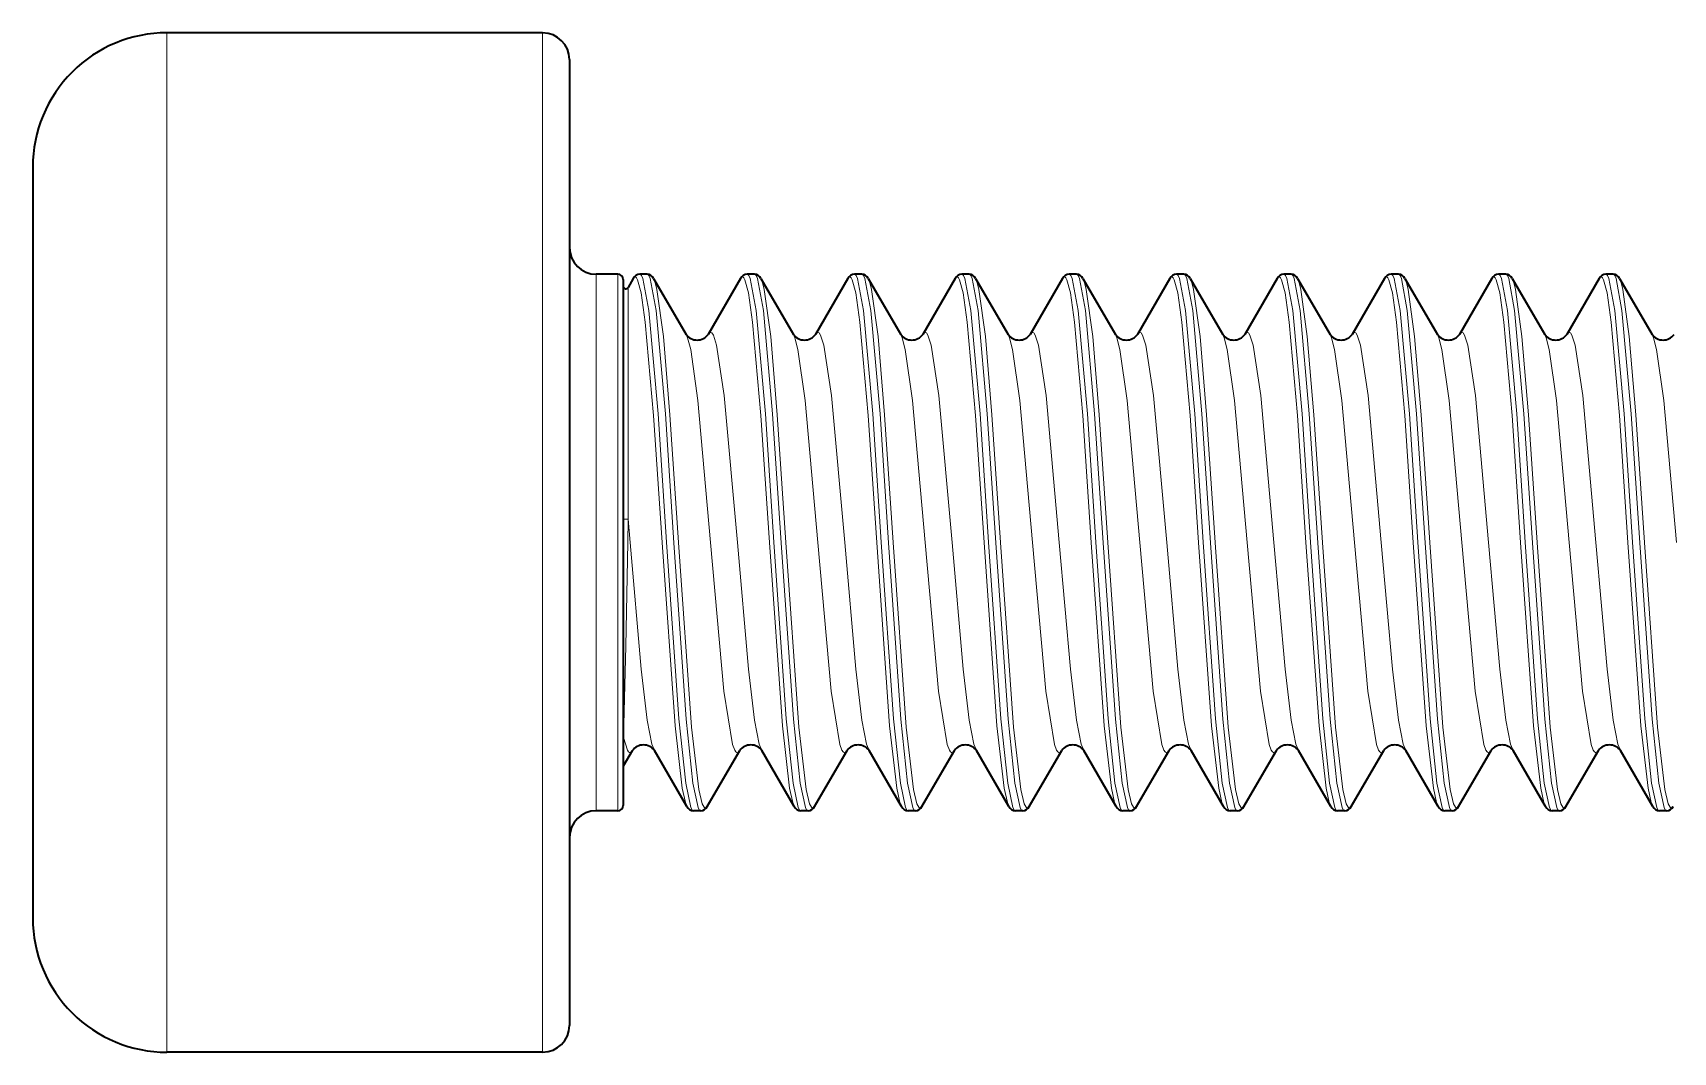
# Model space of a CAD drawing. Extents: x 386 to 1090, y 188 to 736.
# Drawn here: x 543.81 to 549.92, y 236.83 to 240.63 of the extents above; entities that cross this region are included whole.
import ezdxf

# ---------------------------------------------------------------- set-up
doc = ezdxf.new("R2010")
doc.units = 0

msp = doc.modelspace()

# ---------------------------------------------------------------- linework, layer by layer
at = {"color": 7, "lineweight": 13, "ltscale": 0.024727}
for p, q in [((544.3114, 240.6316), (544.3114, 239.6425)), ((545.7114, 240.6316), (545.7114, 239.6425))]:
    msp.add_line(p, q, dxfattribs=at)
at = {"color": 7, "lineweight": 35, "ltscale": 0.035001}
for p, q in [((545.7114, 240.6316), (544.3114, 240.6316)), ((545.7114, 236.8316), (544.3114, 236.8316))]:
    msp.add_line(p, q, dxfattribs=at)
at = {"color": 7, "lineweight": 35, "ltscale": 0.023426}
msp.add_line((545.8114, 240.5316), (545.8114, 239.5945), dxfattribs=at)
at = {"color": 7, "lineweight": 35, "ltscale": 0.01822}
msp.add_line((543.8114, 240.1316), (543.8114, 239.4028), dxfattribs=at)
at = {"color": 7, "lineweight": 13, "ltscale": 0.013015}
for p, q in [((545.9114, 239.7316), (545.9114, 239.211)), ((545.9914, 239.7316), (545.9914, 239.211))]:
    msp.add_line(p, q, dxfattribs=at)
at = {"color": 7, "lineweight": 35, "ltscale": 0.001999}
for p, q in [((545.9914, 239.7316), (545.9114, 239.7316)), ((545.9914, 237.7316), (545.9114, 237.7316))]:
    msp.add_line(p, q, dxfattribs=at)
at = {"color": 7, "lineweight": 35, "ltscale": 0.012754}
msp.add_line((546.0114, 239.7116), (546.0114, 239.2014), dxfattribs=at)
at = {"color": 7, "lineweight": 35, "ltscale": 0.000957545}
msp.add_line((546.0493, 239.7155), (546.0301, 239.6824), dxfattribs=at)
at = {"color": 7, "lineweight": 35, "ltscale": 0.000671387}
for p, q in [((546.1006, 239.7316), (546.0737, 239.7316)), ((546.9006, 239.7316), (546.8737, 239.7316)), ((547.7006, 239.7316), (547.6737, 239.7316)), ((548.1006, 239.7316), (548.0737, 239.7316)), ((548.9006, 239.7316), (548.8737, 239.7316)), ((549.7006, 239.7316), (549.6737, 239.7316)), ((546.7006, 237.7316), (546.6737, 237.7316)), ((547.1006, 237.7316), (547.0737, 237.7316)), ((547.9006, 237.7316), (547.8737, 237.7316)), ((548.7006, 237.7316), (548.6737, 237.7316)), ((549.1006, 237.7316), (549.0737, 237.7316)), ((549.9006, 237.7316), (549.8737, 237.7316))]:
    msp.add_line(p, q, dxfattribs=at)
at = {"color": 7, "lineweight": 35, "ltscale": 0.006017}
for p, q in [((546.125, 239.7155), (546.246, 239.5074)), ((546.525, 239.7155), (546.6461, 239.5074)), ((546.8493, 239.7155), (546.7283, 239.5074)), ((546.925, 239.7155), (547.046, 239.5074)), ((547.325, 239.7155), (547.446, 239.5074)), ((547.6493, 239.7155), (547.5283, 239.5074)), ((548.125, 239.7155), (548.246, 239.5074)), ((548.525, 239.7155), (548.6461, 239.5074)), ((548.8493, 239.7155), (548.7283, 239.5074)), ((548.925, 239.7155), (549.046, 239.5074)), ((549.325, 239.7155), (549.446, 239.5074)), ((549.6493, 239.7155), (549.5283, 239.5074)), ((546.325, 237.7477), (546.446, 237.9557)), ((546.6493, 237.7477), (546.5283, 237.9557)), ((547.125, 237.7477), (547.246, 237.9557)), ((547.525, 237.7477), (547.6461, 237.9557)), ((547.8493, 237.7477), (547.7283, 237.9557)), ((547.925, 237.7477), (548.046, 237.9557)), ((548.325, 237.7477), (548.446, 237.9557)), ((548.6493, 237.7477), (548.5283, 237.9557)), ((549.125, 237.7477), (549.246, 237.9557)), ((549.525, 237.7477), (549.6461, 237.9557)), ((549.8493, 237.7477), (549.7283, 237.9557))]:
    msp.add_line(p, q, dxfattribs=at)
at = {"color": 7, "lineweight": 35, "ltscale": 0.006018}
for p, q in [((546.4493, 239.7155), (546.3282, 239.5074)), ((547.2493, 239.7155), (547.1282, 239.5074)), ((547.725, 239.7155), (547.8461, 239.5074)), ((548.0493, 239.7155), (547.9282, 239.5074)), ((548.4493, 239.7155), (548.3282, 239.5074)), ((549.2493, 239.7155), (549.1282, 239.5074)), ((549.725, 239.7155), (549.8461, 239.5074)), ((546.2493, 237.7477), (546.1282, 237.9557)), ((546.725, 237.7477), (546.8461, 237.9557)), ((547.0493, 237.7477), (546.9282, 237.9557)), ((547.4493, 237.7477), (547.3282, 237.9557)), ((548.2493, 237.7477), (548.1282, 237.9557)), ((548.725, 237.7477), (548.8461, 237.9557)), ((549.0493, 237.7477), (548.9282, 237.9557)), ((549.4493, 237.7477), (549.3282, 237.9557))]:
    msp.add_line(p, q, dxfattribs=at)
at = {"color": 7, "lineweight": 35, "ltscale": 0.000669861}
for p, q in [((546.5005, 239.7316), (546.4738, 239.7316)), ((547.3005, 239.7316), (547.2737, 239.7316)), ((548.5005, 239.7316), (548.4738, 239.7316)), ((549.3005, 239.7316), (549.2737, 239.7316)), ((546.3005, 237.7316), (546.2737, 237.7316)), ((547.5005, 237.7316), (547.4738, 237.7316)), ((548.3005, 237.7316), (548.2737, 237.7316)), ((549.5005, 237.7316), (549.4738, 237.7316))]:
    msp.add_line(p, q, dxfattribs=at)
at = {"color": 7, "lineweight": 13, "ltscale": 0.021591}
msp.add_line((546.0301, 239.6824), (546.03, 238.8187), dxfattribs=at)
at = {"color": 7, "lineweight": 13, "ltscale": 0.070273}
for p, q in [((544.3114, 239.6425), (544.3114, 236.8316)), ((545.7114, 239.6425), (545.7114, 236.8316))]:
    msp.add_line(p, q, dxfattribs=at)
at = {"color": 7, "lineweight": 35, "ltscale": 0.066574}
msp.add_line((545.8114, 239.5945), (545.8114, 236.9316), dxfattribs=at)
at = {"color": 7, "lineweight": 35, "ltscale": 0.05178}
msp.add_line((543.8114, 239.4028), (543.8114, 237.3316), dxfattribs=at)
at = {"color": 7, "lineweight": 13, "ltscale": 0.036985}
for p, q in [((545.9114, 239.211), (545.9114, 237.7316)), ((545.9914, 239.211), (545.9914, 237.7316))]:
    msp.add_line(p, q, dxfattribs=at)
at = {"color": 7, "lineweight": 35, "ltscale": 0.036246}
msp.add_line((546.0114, 239.2014), (546.0114, 237.7516), dxfattribs=at)
at = {"color": 7, "lineweight": 13, "ltscale": 0.011867}
for p, q in [((546.1246, 239.2052), (546.1564, 238.7316)), ((546.5246, 239.2052), (546.5564, 238.7316)), ((546.9246, 239.2052), (546.9564, 238.7316)), ((547.3246, 239.2052), (547.3564, 238.7316)), ((547.7246, 239.2052), (547.7563, 238.7316)), ((548.1246, 239.2052), (548.1564, 238.7316)), ((548.5246, 239.2052), (548.5564, 238.7316)), ((548.9246, 239.2052), (548.9564, 238.7316)), ((549.3246, 239.2052), (549.3564, 238.7316)), ((549.7246, 239.2052), (549.7563, 238.7316))]:
    msp.add_line(p, q, dxfattribs=at)
at = {"color": 7, "lineweight": 13, "ltscale": 0.011983}
for p, q in [((546.1419, 239.211), (546.1736, 238.7327)), ((546.5419, 239.211), (546.5737, 238.7327)), ((546.9419, 239.211), (546.9736, 238.7327)), ((547.3419, 239.211), (547.3737, 238.7327)), ((548.1419, 239.211), (548.1736, 238.7327)), ((548.5419, 239.211), (548.5737, 238.7327)), ((548.9419, 239.211), (548.9736, 238.7327)), ((549.3419, 239.211), (549.3737, 238.7327))]:
    msp.add_line(p, q, dxfattribs=at)
at = {"color": 7, "lineweight": 13, "ltscale": 0.01204}
for p, q in [((546.1688, 239.211), (546.2006, 238.7304)), ((546.5687, 239.211), (546.6006, 238.7304)), ((546.9688, 239.211), (547.0006, 238.7304)), ((547.3687, 239.211), (547.4006, 238.7304)), ((547.7687, 239.211), (547.8007, 238.7304)), ((548.1688, 239.211), (548.2006, 238.7304)), ((548.5687, 239.211), (548.6006, 238.7304)), ((548.9688, 239.211), (549.0006, 238.7304)), ((549.3687, 239.211), (549.4006, 238.7304)), ((549.7687, 239.211), (549.8007, 238.7304))]:
    msp.add_line(p, q, dxfattribs=at)
at = {"color": 7, "lineweight": 13, "ltscale": 0.011917}
for p, q in [((546.186, 239.2072), (546.218, 238.7316)), ((546.5861, 239.2072), (546.6179, 238.7316)), ((546.986, 239.2072), (547.0179, 238.7316)), ((547.386, 239.2072), (547.418, 238.7316)), ((547.786, 239.2072), (547.8179, 238.7316)), ((548.186, 239.2072), (548.218, 238.7316)), ((548.5861, 239.2072), (548.6179, 238.7316)), ((548.986, 239.2072), (549.0179, 238.7316)), ((549.386, 239.2072), (549.418, 238.7316)), ((549.786, 239.2072), (549.8179, 238.7316))]:
    msp.add_line(p, q, dxfattribs=at)
at = {"color": 7, "lineweight": 13, "ltscale": 0.011984}
for p, q in [((547.7419, 239.211), (547.7737, 238.7327)), ((549.7419, 239.211), (549.7737, 238.7327))]:
    msp.add_line(p, q, dxfattribs=at)
at = {"color": 7, "lineweight": 13, "ltscale": 0.000465409}
msp.add_line((546.03, 238.8187), (546.0114, 238.8186), dxfattribs=at)
at = {"color": 7, "lineweight": 13, "ltscale": 0.002179}
msp.add_line((546.03, 238.8187), (546.0286, 238.7316), dxfattribs=at)
at = {"color": 7, "lineweight": 13, "ltscale": 0.002186}
msp.add_line((546.0372, 238.7316), (546.03, 238.8187), dxfattribs=at)
at = {"color": 7, "lineweight": 13, "ltscale": 0.009672}
msp.add_line((546.0286, 238.7316), (546.0214, 238.3448), dxfattribs=at)
at = {"color": 7, "lineweight": 13, "ltscale": 0.008501}
msp.add_line((546.0214, 238.3448), (546.0128, 238.0048), dxfattribs=at)
at = {"color": 7, "lineweight": 13, "ltscale": 0.000114148}
msp.add_line((546.0128, 238.0048), (546.0114, 238.0005), dxfattribs=at)
at = {"color": 7, "lineweight": 13, "ltscale": 0.002655}
msp.add_line((546.0128, 238.0048), (546.0128, 237.8986), dxfattribs=at)
at = {"color": 7, "lineweight": 35, "ltscale": 0.001653}
msp.add_line((546.0128, 237.8986), (546.0461, 237.9557), dxfattribs=at)
at = {"color": 7, "lineweight": 13}
for points in [[(546.0493, 239.7155), (546.0536, 239.7207), (546.0558, 239.7215), (546.0575, 239.7214), (546.0591, 239.7207), (546.0613, 239.7186), (546.0656, 239.7112), (546.0784, 239.6626), (546.0941, 239.5527), (546.1246, 239.2052)], [(546.0737, 239.7316), (546.075, 239.7314), (546.0776, 239.7298), (546.0801, 239.7266), (546.0851, 239.7155), (546.1072, 239.5961), (546.1419, 239.211)], [(546.1006, 239.7316), (546.1019, 239.7314), (546.1044, 239.7298), (546.1069, 239.7266), (546.112, 239.7155), (546.1341, 239.5962), (546.1688, 239.211)], [(546.125, 239.7155), (546.1292, 239.7061), (546.1375, 239.6751), (546.1614, 239.4997), (546.186, 239.2072)], [(546.4493, 239.7155), (546.4537, 239.7207), (546.4558, 239.7215), (546.4575, 239.7214), (546.4591, 239.7207), (546.4613, 239.7186), (546.4656, 239.7112), (546.4785, 239.6626), (546.4941, 239.5527), (546.5246, 239.2052)], [(546.4738, 239.7316), (546.475, 239.7314), (546.4775, 239.7298), (546.4801, 239.7266), (546.4852, 239.7155), (546.5073, 239.5962), (546.5419, 239.211)], [(546.5005, 239.7316), (546.5018, 239.7314), (546.5044, 239.7298), (546.507, 239.7266), (546.512, 239.7155), (546.5341, 239.5962), (546.5687, 239.211)], [(546.525, 239.7155), (546.5292, 239.7061), (546.5375, 239.6751), (546.5614, 239.4997), (546.5861, 239.2072)], [(546.8493, 239.7155), (546.8536, 239.7207), (546.8558, 239.7215), (546.8575, 239.7214), (546.8591, 239.7207), (546.8613, 239.7186), (546.8656, 239.7112), (546.8785, 239.6626), (546.8941, 239.5527), (546.9246, 239.2052)], [(546.8737, 239.7316), (546.875, 239.7314), (546.8776, 239.7298), (546.8801, 239.7266), (546.8851, 239.7155), (546.9072, 239.5962), (546.9419, 239.211)], [(546.9006, 239.7316), (546.9019, 239.7314), (546.9044, 239.7298), (546.9069, 239.7266), (546.912, 239.7155), (546.9341, 239.5962), (546.9688, 239.211)], [(546.925, 239.7155), (546.9292, 239.7061), (546.9375, 239.6751), (546.9614, 239.4997), (546.986, 239.2072)], [(547.2493, 239.7155), (547.2537, 239.7207), (547.2559, 239.7215), (547.2574, 239.7214), (547.2591, 239.7207), (547.2613, 239.7186), (547.2656, 239.7112), (547.2784, 239.6626), (547.2941, 239.5527), (547.3246, 239.2052)], [(547.2737, 239.7316), (547.275, 239.7314), (547.2775, 239.7298), (547.2801, 239.7266), (547.2852, 239.7155), (547.3073, 239.5962), (547.3419, 239.211)], [(547.3005, 239.7316), (547.3018, 239.7314), (547.3044, 239.7298), (547.3069, 239.7266), (547.312, 239.7155), (547.3341, 239.5962), (547.3687, 239.211)], [(547.325, 239.7155), (547.3292, 239.7061), (547.3375, 239.6751), (547.3614, 239.4997), (547.386, 239.2072)], [(547.6493, 239.7155), (547.6537, 239.7207), (547.6558, 239.7215), (547.6575, 239.7214), (547.6591, 239.7207), (547.6613, 239.7186), (547.6656, 239.7112), (547.6785, 239.6626), (547.6941, 239.5527), (547.7246, 239.2052)], [(547.6737, 239.7316), (547.675, 239.7314), (547.6776, 239.7298), (547.6801, 239.7266), (547.6852, 239.7155), (547.7073, 239.5962), (547.7419, 239.211)], [(547.7006, 239.7316), (547.7018, 239.7314), (547.7044, 239.7298), (547.7069, 239.7266), (547.712, 239.7155), (547.7341, 239.5962), (547.7687, 239.211)], [(547.725, 239.7155), (547.7292, 239.7061), (547.7375, 239.6751), (547.7614, 239.4997), (547.786, 239.2072)], [(548.0493, 239.7155), (548.0536, 239.7207), (548.0558, 239.7215), (548.0575, 239.7214), (548.0591, 239.7207), (548.0613, 239.7186), (548.0656, 239.7112), (548.0784, 239.6626), (548.0941, 239.5527), (548.1246, 239.2052)], [(548.0737, 239.7316), (548.075, 239.7314), (548.0776, 239.7298), (548.0801, 239.7266), (548.0851, 239.7155), (548.1072, 239.5962), (548.1419, 239.211)], [(548.1006, 239.7316), (548.1019, 239.7314), (548.1044, 239.7298), (548.1069, 239.7266), (548.112, 239.7155), (548.1341, 239.5962), (548.1688, 239.211)], [(548.125, 239.7155), (548.1292, 239.7061), (548.1375, 239.6751), (548.1614, 239.4997), (548.186, 239.2072)], [(548.4493, 239.7155), (548.4537, 239.7207), (548.4558, 239.7215), (548.4575, 239.7214), (548.4591, 239.7207), (548.4613, 239.7186), (548.4656, 239.7112), (548.4785, 239.6626), (548.4941, 239.5527), (548.5246, 239.2052)], [(548.4738, 239.7316), (548.475, 239.7314), (548.4775, 239.7298), (548.4801, 239.7266), (548.4852, 239.7155), (548.5073, 239.5962), (548.5419, 239.211)], [(548.5005, 239.7316), (548.5018, 239.7314), (548.5044, 239.7298), (548.507, 239.7266), (548.512, 239.7155), (548.5341, 239.5962), (548.5687, 239.211)], [(548.525, 239.7155), (548.5292, 239.7061), (548.5375, 239.6751), (548.5614, 239.4997), (548.5861, 239.2072)], [(548.8493, 239.7155), (548.8536, 239.7207), (548.8558, 239.7215), (548.8575, 239.7214), (548.8591, 239.7207), (548.8613, 239.7186), (548.8656, 239.7112), (548.8785, 239.6626), (548.8941, 239.5527), (548.9246, 239.2052)], [(548.8737, 239.7316), (548.875, 239.7314), (548.8776, 239.7298), (548.8801, 239.7266), (548.8851, 239.7155), (548.9072, 239.5962), (548.9419, 239.211)], [(548.9006, 239.7316), (548.9019, 239.7314), (548.9044, 239.7298), (548.9069, 239.7266), (548.912, 239.7155), (548.9341, 239.5962), (548.9688, 239.211)], [(548.925, 239.7155), (548.9292, 239.7061), (548.9375, 239.6751), (548.9614, 239.4997), (548.986, 239.2072)], [(549.2493, 239.7155), (549.2537, 239.7207), (549.2559, 239.7215), (549.2574, 239.7214), (549.2591, 239.7207), (549.2613, 239.7186), (549.2656, 239.7112), (549.2784, 239.6626), (549.2941, 239.5527), (549.3246, 239.2052)], [(549.2737, 239.7316), (549.275, 239.7314), (549.2775, 239.7298), (549.2801, 239.7266), (549.2852, 239.7155), (549.3073, 239.5962), (549.3419, 239.211)], [(549.3005, 239.7316), (549.3018, 239.7314), (549.3044, 239.7298), (549.3069, 239.7266), (549.312, 239.7155), (549.3341, 239.5962), (549.3687, 239.211)], [(549.325, 239.7155), (549.3292, 239.7061), (549.3375, 239.6751), (549.3614, 239.4997), (549.386, 239.2072)], [(549.6493, 239.7155), (549.6537, 239.7207), (549.6558, 239.7215), (549.6575, 239.7214), (549.6591, 239.7207), (549.6613, 239.7186), (549.6656, 239.7112), (549.6785, 239.6626), (549.6941, 239.5527), (549.7246, 239.2052)], [(549.6737, 239.7316), (549.675, 239.7314), (549.6776, 239.7298), (549.6801, 239.7266), (549.6852, 239.7155), (549.7073, 239.5962), (549.7419, 239.211)], [(549.7006, 239.7316), (549.7018, 239.7314), (549.7044, 239.7298), (549.7069, 239.7266), (549.712, 239.7155), (549.7341, 239.5962), (549.7687, 239.211)], [(549.725, 239.7155), (549.7292, 239.7061), (549.7375, 239.6751), (549.7614, 239.4997), (549.786, 239.2072)], [(546.3372, 238.7316), (546.29, 239.2604), (546.2632, 239.4506), (546.2518, 239.4943), (546.246, 239.5074)], [(546.4371, 238.7316), (546.3878, 239.28), (546.3595, 239.4673), (546.3477, 239.5045), (546.3416, 239.5132), (546.3386, 239.5149), (546.3355, 239.5148), (546.3325, 239.5129), (546.3282, 239.5074)], [(546.7372, 238.7316), (546.69, 239.2604), (546.6631, 239.4506), (546.6519, 239.4943), (546.6461, 239.5074)], [(546.8372, 238.7316), (546.7878, 239.28), (546.7595, 239.4673), (546.7476, 239.5045), (546.7416, 239.5132), (546.7385, 239.5149), (546.7355, 239.5148), (546.7324, 239.5129), (546.7283, 239.5074)], [(547.1371, 238.7316), (547.09, 239.2604), (547.0632, 239.4506), (547.0519, 239.4943), (547.046, 239.5074)], [(547.2372, 238.7316), (547.1878, 239.28), (547.1595, 239.4673), (547.1476, 239.5045), (547.1416, 239.5132), (547.1385, 239.5149), (547.1355, 239.5148), (547.1324, 239.5129), (547.1282, 239.5074)], [(547.5372, 238.7316), (547.49, 239.2604), (547.4631, 239.4506), (547.4518, 239.4943), (547.446, 239.5074)], [(547.6371, 238.7316), (547.5878, 239.28), (547.5595, 239.4673), (547.5476, 239.5045), (547.5416, 239.5132), (547.5386, 239.5149), (547.5355, 239.5148), (547.5325, 239.5129), (547.5283, 239.5074)], [(547.9371, 238.7316), (547.89, 239.2604), (547.8632, 239.4506), (547.8519, 239.4943), (547.8461, 239.5074)], [(548.0372, 238.7316), (547.9878, 239.28), (547.9595, 239.4673), (547.9476, 239.5045), (547.9416, 239.5132), (547.9385, 239.5149), (547.9355, 239.5148), (547.9324, 239.5129), (547.9282, 239.5074)], [(548.3372, 238.7316), (548.29, 239.2604), (548.2632, 239.4506), (548.2518, 239.4943), (548.246, 239.5074)], [(548.4371, 238.7316), (548.3878, 239.28), (548.3595, 239.4673), (548.3477, 239.5045), (548.3416, 239.5132), (548.3386, 239.5149), (548.3355, 239.5148), (548.3325, 239.5129), (548.3282, 239.5074)], [(548.7372, 238.7316), (548.69, 239.2604), (548.6631, 239.4506), (548.6519, 239.4943), (548.6461, 239.5074)], [(548.8372, 238.7316), (548.7878, 239.28), (548.7595, 239.4673), (548.7476, 239.5045), (548.7416, 239.5132), (548.7385, 239.5149), (548.7355, 239.5148), (548.7324, 239.5129), (548.7283, 239.5074)], [(549.1371, 238.7316), (549.09, 239.2604), (549.0632, 239.4506), (549.0519, 239.4943), (549.046, 239.5074)], [(549.2372, 238.7316), (549.1878, 239.28), (549.1595, 239.4673), (549.1476, 239.5045), (549.1416, 239.5132), (549.1385, 239.5149), (549.1355, 239.5148), (549.1324, 239.5129), (549.1282, 239.5074)], [(549.5372, 238.7316), (549.49, 239.2604), (549.4631, 239.4506), (549.4518, 239.4943), (549.446, 239.5074)], [(549.6371, 238.7316), (549.5878, 239.28), (549.5595, 239.4673), (549.5476, 239.5045), (549.5416, 239.5132), (549.5386, 239.5149), (549.5355, 239.5148), (549.5325, 239.5129), (549.5283, 239.5074)], [(549.9371, 238.7316), (549.89, 239.2604), (549.8632, 239.4506), (549.8519, 239.4943), (549.8461, 239.5074)], [(546.1282, 237.9557), (546.119, 237.9799), (546.1012, 238.0696), (546.0783, 238.2594), (546.0372, 238.7316)], [(546.1564, 238.7316), (546.2048, 238.0487), (546.2316, 237.8155), (546.2433, 237.7622), (546.2493, 237.7477)], [(546.1736, 238.7327), (546.2195, 238.0737), (546.2446, 237.8344), (546.2639, 237.7436), (546.2682, 237.7353), (546.2704, 237.7329), (546.2726, 237.7317), (546.2737, 237.7316)], [(546.2006, 238.7304), (546.2463, 238.0728), (546.2715, 237.8341), (546.2907, 237.7435), (546.2951, 237.7353), (546.2973, 237.7329), (546.2994, 237.7317), (546.3005, 237.7316)], [(546.218, 238.7316), (546.2668, 238.0435), (546.2939, 237.8112), (546.3066, 237.7572), (546.3131, 237.7445), (546.3163, 237.7419), (546.3196, 237.7419), (546.3228, 237.7445), (546.325, 237.7477)], [(546.446, 237.9557), (546.4421, 237.9504), (546.4401, 237.9489), (546.4371, 237.9481), (546.4351, 237.9485), (546.4312, 237.9516), (546.4272, 237.9577), (546.4193, 237.9786), (546.3872, 238.1769), (546.3372, 238.7316)], [(546.5283, 237.9557), (546.5189, 237.9799), (546.5012, 238.0696), (546.4783, 238.2594), (546.4371, 238.7316)], [(546.5564, 238.7316), (546.6049, 238.0487), (546.6316, 237.8155), (546.6434, 237.7622), (546.6493, 237.7477)], [(546.5737, 238.7327), (546.6194, 238.0737), (546.6446, 237.8344), (546.6639, 237.7436), (546.6682, 237.7353), (546.6704, 237.7329), (546.6726, 237.7317), (546.6737, 237.7316)], [(546.6006, 238.7304), (546.6464, 238.0728), (546.6715, 237.8341), (546.6907, 237.7435), (546.6951, 237.7353), (546.6973, 237.7329), (546.6995, 237.7317), (546.7006, 237.7316)], [(546.6179, 238.7316), (546.6669, 238.0435), (546.6939, 237.8112), (546.7066, 237.7572), (546.7131, 237.7445), (546.7163, 237.7419), (546.7195, 237.7419), (546.7228, 237.7445), (546.725, 237.7477)], [(546.8461, 237.9557), (546.8421, 237.9504), (546.8401, 237.9489), (546.8371, 237.9481), (546.8351, 237.9485), (546.8311, 237.9516), (546.8271, 237.9577), (546.8193, 237.9786), (546.7872, 238.1769), (546.7372, 238.7316)], [(546.9282, 237.9557), (546.9189, 237.9799), (546.9012, 238.0696), (546.8784, 238.2594), (546.8372, 238.7316)], [(546.9564, 238.7316), (547.0048, 238.0487), (547.0316, 237.8155), (547.0433, 237.7622), (547.0493, 237.7477)], [(546.9736, 238.7327), (547.0195, 238.0737), (547.0446, 237.8344), (547.0638, 237.7436), (547.0682, 237.7353), (547.0704, 237.7329), (547.0726, 237.7317), (547.0737, 237.7316)], [(547.0006, 238.7304), (547.0464, 238.0728), (547.0715, 237.8341), (547.0907, 237.7435), (547.0951, 237.7353), (547.0973, 237.7329), (547.0995, 237.7317), (547.1006, 237.7316)], [(547.0179, 238.7316), (547.0669, 238.0435), (547.0939, 237.8112), (547.1066, 237.7572), (547.1131, 237.7445), (547.1163, 237.7419), (547.1196, 237.7419), (547.1228, 237.7445), (547.125, 237.7477)], [(547.246, 237.9557), (547.2421, 237.9504), (547.2401, 237.9489), (547.2371, 237.9481), (547.2351, 237.9485), (547.2311, 237.9516), (547.2272, 237.9577), (547.2194, 237.9786), (547.1873, 238.1769), (547.1371, 238.7316)], [(547.3282, 237.9557), (547.319, 237.9799), (547.3012, 238.0696), (547.2783, 238.2594), (547.2372, 238.7316)], [(547.3564, 238.7316), (547.4048, 238.0487), (547.4316, 237.8155), (547.4434, 237.7622), (547.4493, 237.7477)], [(547.3737, 238.7327), (547.4194, 238.0737), (547.4446, 237.8344), (547.4639, 237.7436), (547.4683, 237.7353), (547.4705, 237.7329), (547.4727, 237.7317), (547.4738, 237.7316)], [(547.4006, 238.7304), (547.4464, 238.0728), (547.4715, 237.8341), (547.4907, 237.7435), (547.4951, 237.7353), (547.4973, 237.7329), (547.4995, 237.7317), (547.5005, 237.7316)], [(547.418, 238.7316), (547.4669, 238.0435), (547.4939, 237.8112), (547.5067, 237.7572), (547.5131, 237.7445), (547.5163, 237.7419), (547.5195, 237.7419), (547.5228, 237.7445), (547.525, 237.7477)], [(547.6461, 237.9557), (547.6421, 237.9504), (547.6401, 237.9489), (547.6371, 237.9481), (547.6351, 237.9485), (547.6311, 237.9516), (547.6272, 237.9577), (547.6193, 237.9786), (547.5872, 238.1769), (547.5372, 238.7316)], [(547.7283, 237.9557), (547.7189, 237.9799), (547.7012, 238.0696), (547.6783, 238.2594), (547.6371, 238.7316)], [(547.7563, 238.7316), (547.8048, 238.0487), (547.8316, 237.8155), (547.8433, 237.7622), (547.8493, 237.7477)], [(547.7737, 238.7327), (547.8195, 238.0737), (547.8446, 237.8344), (547.8639, 237.7436), (547.8682, 237.7353), (547.8704, 237.7329), (547.8726, 237.7317), (547.8737, 237.7316)], [(547.8007, 238.7304), (547.8464, 238.0728), (547.8715, 237.8341), (547.8907, 237.7435), (547.8951, 237.7353), (547.8973, 237.7329), (547.8995, 237.7317), (547.9006, 237.7316)], [(547.8179, 238.7316), (547.8669, 238.0435), (547.8939, 237.8112), (547.9066, 237.7572), (547.9131, 237.7445), (547.9163, 237.7419), (547.9196, 237.7419), (547.9228, 237.7445), (547.925, 237.7477)], [(548.046, 237.9557), (548.0421, 237.9504), (548.0401, 237.9489), (548.0371, 237.9481), (548.0351, 237.9485), (548.0311, 237.9516), (548.0272, 237.9577), (548.0193, 237.9786), (547.9872, 238.1769), (547.9371, 238.7316)], [(548.1282, 237.9557), (548.119, 237.9799), (548.1012, 238.0696), (548.0783, 238.2594), (548.0372, 238.7316)], [(548.1564, 238.7316), (548.2048, 238.0487), (548.2316, 237.8155), (548.2433, 237.7622), (548.2493, 237.7477)], [(548.1736, 238.7327), (548.2195, 238.0737), (548.2446, 237.8344), (548.2639, 237.7436), (548.2682, 237.7353), (548.2704, 237.7329), (548.2726, 237.7317), (548.2737, 237.7316)], [(548.2006, 238.7304), (548.2463, 238.0728), (548.2715, 237.8341), (548.2907, 237.7435), (548.2951, 237.7353), (548.2973, 237.7329), (548.2994, 237.7317), (548.3005, 237.7316)], [(548.218, 238.7316), (548.2668, 238.0435), (548.2939, 237.8112), (548.3066, 237.7572), (548.3131, 237.7445), (548.3163, 237.7419), (548.3196, 237.7419), (548.3228, 237.7445), (548.325, 237.7477)], [(548.446, 237.9557), (548.4421, 237.9504), (548.4401, 237.9489), (548.4371, 237.9481), (548.4351, 237.9485), (548.4312, 237.9516), (548.4272, 237.9577), (548.4193, 237.9786), (548.3872, 238.1769), (548.3372, 238.7316)], [(548.5283, 237.9557), (548.5189, 237.9799), (548.5012, 238.0696), (548.4783, 238.2594), (548.4371, 238.7316)], [(548.5564, 238.7316), (548.6049, 238.0487), (548.6316, 237.8155), (548.6434, 237.7622), (548.6493, 237.7477)], [(548.5737, 238.7327), (548.6194, 238.0737), (548.6446, 237.8344), (548.6639, 237.7436), (548.6682, 237.7353), (548.6704, 237.7329), (548.6726, 237.7317), (548.6737, 237.7316)], [(548.6006, 238.7304), (548.6464, 238.0728), (548.6715, 237.8341), (548.6907, 237.7435), (548.6951, 237.7353), (548.6973, 237.7329), (548.6995, 237.7317), (548.7006, 237.7316)], [(548.6179, 238.7316), (548.6669, 238.0435), (548.6939, 237.8112), (548.7066, 237.7572), (548.7131, 237.7445), (548.7163, 237.7419), (548.7195, 237.7419), (548.7228, 237.7445), (548.725, 237.7477)], [(548.8461, 237.9557), (548.8421, 237.9504), (548.8401, 237.9489), (548.8371, 237.9481), (548.8351, 237.9485), (548.8311, 237.9516), (548.8271, 237.9577), (548.8193, 237.9786), (548.7872, 238.1769), (548.7372, 238.7316)], [(548.9282, 237.9557), (548.9189, 237.9799), (548.9012, 238.0696), (548.8784, 238.2594), (548.8372, 238.7316)], [(548.9564, 238.7316), (549.0048, 238.0487), (549.0316, 237.8155), (549.0433, 237.7622), (549.0493, 237.7477)], [(548.9736, 238.7327), (549.0195, 238.0737), (549.0446, 237.8344), (549.0638, 237.7436), (549.0682, 237.7353), (549.0704, 237.7329), (549.0726, 237.7317), (549.0737, 237.7316)], [(549.0006, 238.7304), (549.0464, 238.0728), (549.0715, 237.8341), (549.0907, 237.7435), (549.0951, 237.7353), (549.0973, 237.7329), (549.0995, 237.7317), (549.1006, 237.7316)], [(549.0179, 238.7316), (549.0669, 238.0435), (549.0939, 237.8112), (549.1066, 237.7572), (549.1131, 237.7445), (549.1163, 237.7419), (549.1196, 237.7419), (549.1228, 237.7445), (549.125, 237.7477)], [(549.246, 237.9557), (549.2421, 237.9504), (549.2401, 237.9489), (549.2371, 237.9481), (549.2351, 237.9485), (549.2311, 237.9516), (549.2272, 237.9577), (549.2194, 237.9786), (549.1873, 238.1769), (549.1371, 238.7316)], [(549.3282, 237.9557), (549.319, 237.9799), (549.3012, 238.0696), (549.2783, 238.2594), (549.2372, 238.7316)], [(549.3564, 238.7316), (549.4048, 238.0487), (549.4316, 237.8155), (549.4434, 237.7622), (549.4493, 237.7477)], [(549.3737, 238.7327), (549.4194, 238.0737), (549.4446, 237.8344), (549.4639, 237.7436), (549.4683, 237.7353), (549.4705, 237.7329), (549.4727, 237.7317), (549.4738, 237.7316)], [(549.4006, 238.7304), (549.4464, 238.0728), (549.4715, 237.8341), (549.4907, 237.7435), (549.4951, 237.7353), (549.4973, 237.7329), (549.4995, 237.7317), (549.5005, 237.7316)], [(549.418, 238.7316), (549.4669, 238.0435), (549.4939, 237.8112), (549.5067, 237.7572), (549.5131, 237.7445), (549.5163, 237.7419), (549.5195, 237.7419), (549.5228, 237.7445), (549.525, 237.7477)], [(549.6461, 237.9557), (549.6421, 237.9504), (549.6401, 237.9489), (549.6371, 237.9481), (549.6351, 237.9485), (549.6311, 237.9516), (549.6272, 237.9577), (549.6193, 237.9786), (549.5872, 238.1769), (549.5372, 238.7316)], [(549.7283, 237.9557), (549.7189, 237.9799), (549.7012, 238.0696), (549.6783, 238.2594), (549.6371, 238.7316)], [(549.7563, 238.7316), (549.8048, 238.0487), (549.8316, 237.8155), (549.8433, 237.7622), (549.8493, 237.7477)], [(549.7737, 238.7327), (549.8195, 238.0737), (549.8446, 237.8344), (549.8639, 237.7436), (549.8682, 237.7353), (549.8704, 237.7329), (549.8726, 237.7317), (549.8737, 237.7316)], [(549.8007, 238.7304), (549.8464, 238.0728), (549.8715, 237.8341), (549.8907, 237.7435), (549.8951, 237.7353), (549.8973, 237.7329), (549.8995, 237.7317), (549.9006, 237.7316)], [(549.8179, 238.7316), (549.8669, 238.0435), (549.8939, 237.8112), (549.9066, 237.7572), (549.9131, 237.7445), (549.9163, 237.7419), (549.9196, 237.7419), (549.9228, 237.7445), (549.925, 237.7477)], [(546.0461, 237.9557), (546.0422, 237.9505), (546.0402, 237.949), (546.0373, 237.9481), (546.0353, 237.9484), (546.0314, 237.9513), (546.0275, 237.9571), (546.0128, 238.0048)]]:
    msp.add_lwpolyline(points, dxfattribs=at)
at = {"color": 7, "lineweight": 35}
for centre, radius, start, end in [((544.3114, 240.1316), 0.5, 90, 180.00001), ((545.7114, 240.5315), 0.1, 0.03362, 89.96638), ((545.9115, 239.8316), 0.1, 180.03363, 269.96638), ((545.9914, 239.7116), 0.02, 0.03362, 89.96638), ((546.0752, 239.7031), 0.0286, 92.93355, 154.45448), ((546.0991, 239.7031), 0.0286, 25.52552, 86.97315), ((546.4753, 239.7031), 0.0286, 93.07015, 154.43392), ((546.4991, 239.7031), 0.0286, 25.52554, 86.97299), ((546.8752, 239.7031), 0.0286, 93.07015, 154.43392), ((546.899, 239.7031), 0.0286, 25.52554, 86.97299), ((547.2753, 239.7031), 0.0286, 93.07015, 154.43392), ((547.2991, 239.7031), 0.0286, 25.52554, 86.97299), ((547.6753, 239.7031), 0.0286, 93.07015, 154.43392), ((547.6991, 239.7031), 0.0286, 25.52554, 86.97299), ((548.0753, 239.7031), 0.0286, 93.07015, 154.43392), ((548.0991, 239.7031), 0.0286, 25.52554, 86.97299), ((548.4753, 239.7031), 0.0286, 93.07015, 154.43392), ((548.4991, 239.7031), 0.0286, 25.52554, 86.97299), ((548.8752, 239.7031), 0.0286, 93.07015, 154.43392), ((548.899, 239.7031), 0.0286, 25.52554, 86.97299), ((549.2753, 239.7031), 0.0286, 93.07015, 154.43392), ((549.2991, 239.7031), 0.0286, 25.52554, 86.97299), ((549.6753, 239.7031), 0.0286, 93.07015, 154.43392), ((549.6991, 239.7031), 0.0286, 25.52554, 86.97299), ((546.0214, 239.6874), 0.01, 179.99999, 329.83616), ((546.2862, 239.5352), 0.0489, 214.65923, 271.14359), ((546.2881, 239.5352), 0.0489, 268.85638, 325.34077), ((546.6862, 239.5352), 0.0489, 214.65923, 271.14359), ((546.6881, 239.5352), 0.0489, 268.85638, 325.34077), ((547.0862, 239.5352), 0.0489, 214.65923, 271.14361), ((547.0881, 239.5352), 0.0489, 268.85641, 325.34078), ((547.4862, 239.5352), 0.0489, 214.65923, 271.14362), ((547.4882, 239.5352), 0.0489, 268.85641, 325.34078), ((547.8862, 239.5352), 0.0489, 214.65923, 271.14362), ((547.8881, 239.5352), 0.0489, 268.85641, 325.34078), ((548.2862, 239.5352), 0.0489, 214.65923, 271.1436), ((548.2881, 239.5352), 0.0489, 268.8564, 325.34077), ((548.6862, 239.5352), 0.0489, 214.65923, 271.1436), ((548.6881, 239.5352), 0.0489, 268.8564, 325.34078), ((549.0862, 239.5352), 0.0489, 214.65923, 271.1436), ((549.0881, 239.5352), 0.0489, 268.8564, 325.34078), ((549.4862, 239.5352), 0.0489, 214.65923, 271.1436), ((549.4882, 239.5352), 0.0489, 268.8564, 325.34078), ((549.8862, 239.5352), 0.0489, 214.65923, 271.1436), ((549.8881, 239.5352), 0.0489, 268.85639, 325.34077), ((546.0862, 237.9279), 0.0489, 88.90079, 145.32419), ((546.0881, 237.928), 0.0489, 34.65923, 91.14362), ((546.4862, 237.928), 0.0489, 88.85639, 145.34077), ((546.4882, 237.928), 0.0489, 34.65922, 91.14359), ((546.8862, 237.928), 0.0489, 88.8564, 145.34077), ((546.8881, 237.928), 0.0489, 34.65922, 91.14359), ((547.2862, 237.928), 0.0489, 88.8564, 145.34077), ((547.2881, 237.928), 0.0489, 34.65923, 91.1436), ((547.6862, 237.928), 0.0489, 88.8564, 145.34077), ((547.6881, 237.928), 0.0489, 34.65923, 91.14361), ((548.0862, 237.928), 0.0489, 88.8564, 145.34077), ((548.0881, 237.928), 0.0489, 34.65923, 91.1436), ((548.4862, 237.928), 0.0489, 88.85639, 145.34077), ((548.4882, 237.928), 0.0489, 34.65922, 91.14359), ((548.8862, 237.928), 0.0489, 88.8564, 145.34077), ((548.8881, 237.928), 0.0489, 34.65923, 91.1436), ((549.2862, 237.928), 0.0489, 88.85639, 145.34077), ((549.2881, 237.928), 0.0489, 34.65923, 91.14359), ((549.6862, 237.928), 0.0489, 88.85639, 145.34077), ((549.6881, 237.928), 0.0489, 34.65922, 91.14359), ((545.9115, 237.6315), 0.1, 90.03362, 179.96637), ((545.9914, 237.7516), 0.02, 270.03363, 359.96636), ((546.2753, 237.7601), 0.0286, 205.56608, 266.92985), ((546.2991, 237.7601), 0.0286, 273.02701, 334.47446), ((546.6753, 237.7601), 0.0286, 205.56608, 266.92985), ((546.6991, 237.7601), 0.0286, 273.02701, 334.47446), ((547.0753, 237.7601), 0.0286, 205.56608, 266.92985), ((547.0991, 237.7601), 0.0286, 273.02701, 334.47446), ((547.4753, 237.7601), 0.0286, 205.56608, 266.92985), ((547.4991, 237.7601), 0.0286, 273.02701, 334.47446), ((547.8752, 237.7601), 0.0286, 205.56608, 266.92985), ((547.899, 237.7601), 0.0286, 273.02701, 334.47446), ((548.2753, 237.7601), 0.0286, 205.56608, 266.92985), ((548.2991, 237.7601), 0.0286, 273.02701, 334.47446), ((548.6753, 237.7601), 0.0286, 205.56608, 266.92985), ((548.6991, 237.7601), 0.0286, 273.02701, 334.47446), ((549.0753, 237.7601), 0.0286, 205.56608, 266.92985), ((549.0991, 237.7601), 0.0286, 273.02701, 334.47446), ((549.4753, 237.7601), 0.0286, 205.56608, 266.92985), ((549.4991, 237.7601), 0.0286, 273.02701, 334.47446), ((549.8752, 237.7601), 0.0286, 205.56608, 266.92985), ((549.899, 237.7601), 0.0286, 273.02701, 334.47446), ((544.3114, 237.3316), 0.5, 179.99999, 270), ((545.7114, 236.9316), 0.1, 270.03362, 359.96638)]:
    msp.add_arc(centre, radius, start, end, dxfattribs=at)

doc.saveas('drawing.dxf')
